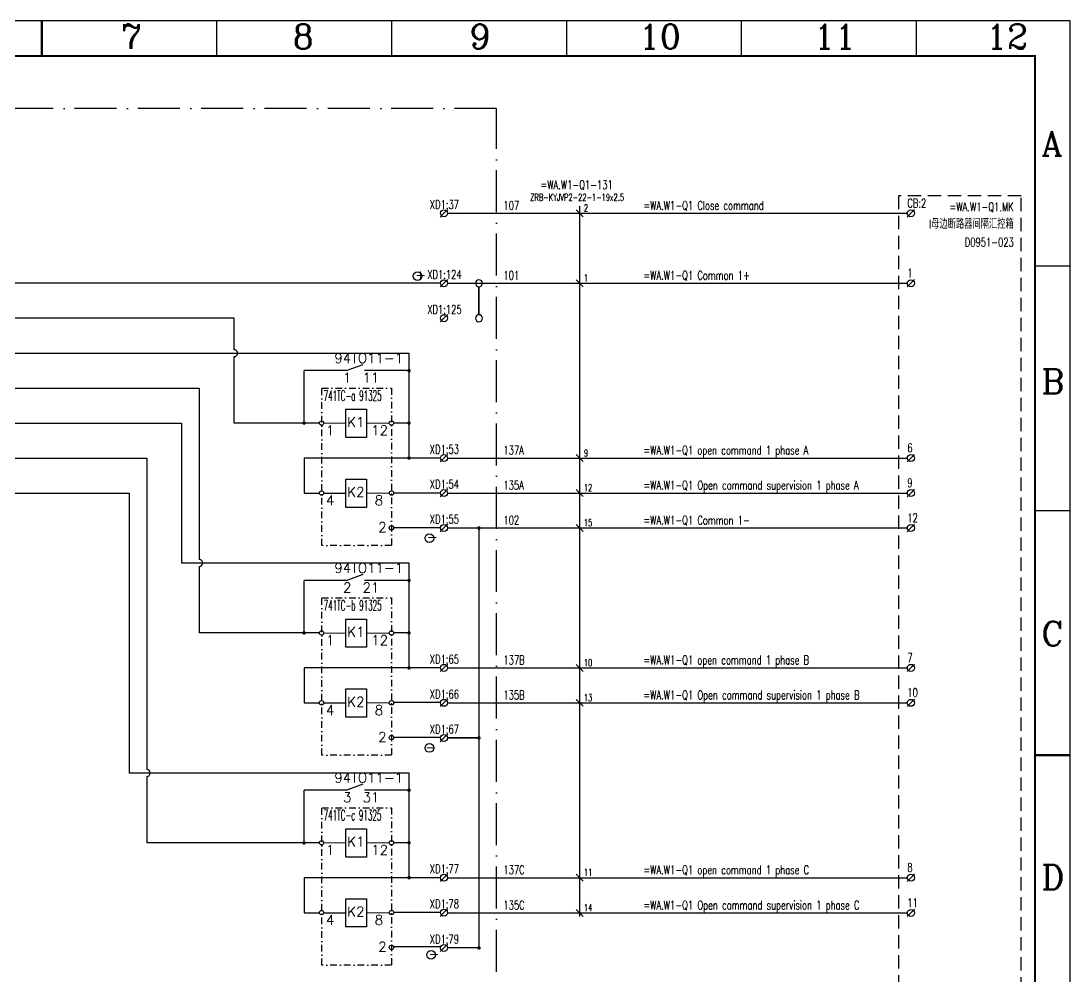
# Model space of a CAD drawing. Header units: millimetres. Extents: x 0 to 594, y 0 to 420.
# Drawn here: x 294.1 to 594, y 146.9 to 420 of the extents above; entities that cross this region are included whole.
import ezdxf
from ezdxf.enums import TextEntityAlignment as Align

# ---------------------------------------------------------------- set-up
doc = ezdxf.new("R2010")
doc.units = ezdxf.units.MM
for name, pattern in [('ACAD_ISO10W100', [18, 12, -3, 0, -3]), ('DASHDOT2', [12.7, 6.35, -3.175, 0, -3.175]), ('DASHED', [19.05, 12.7, -6.35])]:
    doc.linetypes.add(name, pattern=pattern)
doc.layers.add('4', color=7, linetype='Continuous')
doc.layers.add('GPDRAW', color=1, linetype='Continuous')
doc.styles.add('ECL', font='', dxfattribs={"width": 0.7, "height": 3})
doc.styles.add('elec', font='simplex.shx', dxfattribs={"width": 0.7, "bigfont": 'hztxta.shx'})
doc.styles.add('HZ', font='txt8.shx', dxfattribs={"bigfont": 'hztxt1.shx'})
doc.styles.add('ROMANC', font='romanc')
doc.styles.get('ECL').set_extended_font_data('FangSong_GB2312')

# ---------------------------------------------------------------- blocks, each defined once
blk = doc.blocks.new('tmInLR')
at = {"color": 0}
for q in [(1.06, 1.06), (-1.06, -1.06)]:
    blk.add_line((0, 0), q, dxfattribs=at)
blk.add_circle((0, 0), 1, dxfattribs=at)
at = {"color": 0, "style": 'elec', "width": 0.7}
blk.add_text('1.5', height=0.000667, dxfattribs=at).set_placement((0.71, 0.71))
at = {"color": 0, "style": 'elec', "width": 0.7, "flags": 1}
for tag, p in [('DESC', (0.07, 4.37)), ('TERNO', (0.13, 1.25))]:
    blk.add_attdef(tag, text='', height=2.5, dxfattribs=at).set_placement(p, align=Align.CENTER)
at = {"color": 0, "style": 'elec', "width": 0.7}
blk.add_attdef('NO', text='', height=2.5, dxfattribs=at).set_placement((0.13, 1.25), align=Align.CENTER)
blk = doc.blocks.new('tmR')
at = {"color": 0}
for q in [(1.06, 1.06), (-1.06, -1.06)]:
    blk.add_line((0, 0), q, dxfattribs=at)
blk.add_circle((0, 0), 1, dxfattribs=at)
at = {"color": 0, "style": 'elec', "width": 0.7}
blk.add_text('1.5', height=0.000667, dxfattribs=at).set_placement((0.71, 0.71))
at = {"color": 0, "style": 'elec', "width": 0.7, "flags": 1}
blk.add_attdef('TERNO', (-1.01, 1.67), '', height=2.5, dxfattribs=at)
at = {"color": 0, "style": 'elec', "width": 0.7}
for tag, p in [('ObjTerm.Name', (-1.01, 1.67)), ('ObjFile.DwgNo', (1.63, -0.99))]:
    blk.add_attdef(tag, p, '', height=2.5, dxfattribs=at)
blk = doc.blocks.new('*U6', base_point=(160, 395))
at = {"linetype": 'ACAD_ISO10W100'}
blk.add_lwpolyline([(160, 395), (160, 20), (385, 20), (385, 130), (430, 130), (430, 395)], close=True, dxfattribs=at)
at = {"style": 'elec', "width": 0.7}
for tag, p in [('EquCode', (160, 396.5)), ('EquDesCode', (160, 396.5)), ('DDCode', (210, 396.5)), ('EquName', (210, 396.5)), ('EquPlace', (210, 396.5))]:
    blk.add_attdef(tag, p, '', height=3.5, dxfattribs=at)
blk = doc.blocks.new('*U7', base_point=(414.999999, 360))
for points, format in [([(415.999999, 360, 0, 0, 0), (424, 360, 0, 0, 0.4142135624), (425, 359, 0.5, 0.5, 0), (425, 351, 0, 0, 0.4142135624), (424, 350, 0, 0, 0), (415.999999, 350, 0, 0, 0)], "xyseb"), ([(424, 360, 1), (426, 360, 1), (424, 360, 1)], "xyb"), ([(424, 360, 1), (426, 360, 1), (424, 360, 1)], "xyb"), ([(424, 350, 1), (426, 350, 1), (424, 350, 1)], "xyb"), ([(424, 350, 1), (426, 350, 1), (424, 350, 1)], "xyb")]:
    blk.add_lwpolyline(points, format=format)
at = {"style": 'elec'}
for tag, p in [('DIC1', (426, 360)), ('DIC2', (427, 359)), ('CODE', (428, 359.5))]:
    blk.add_attdef(tag, p, '', height=3, dxfattribs=at)
blk = doc.blocks.new('*U14', base_point=(415, 290))
blk.add_lwpolyline([(416, 290), (425, 290), (425, 229.95), (416.000001, 229.95)])
at = {"const_width": 0.5}
for points in [[(424.75, 290, 1), (425.25, 290, 1), (424.75, 290, 1)], [(424.75, 229.95, 1), (425.25, 229.95, 1), (424.75, 229.95, 1)]]:
    blk.add_lwpolyline(points, format="xyb", dxfattribs=at)
at = {"style": 'elec'}
for tag, p in [('DIC1', (427, 290)), ('CODE', (429, 259.975)), ('DIC2', (427, 229.95))]:
    blk.add_attdef(tag, p, '', height=3, dxfattribs=at)
blk = doc.blocks.new('*U15')
at = {"color": 7, "linetype": 'DASHED', "ltscale": 0.3}
blk.add_lwpolyline([(0, 0), (-35, 0), (-35, -233), (0, -233), (0, 0)], dxfattribs=at)
at = {"color": 7, "style": 'elec', "width": 0.7}
for tag, p in [('EQUCODE', (-2.08, -4.41)), ('EQUNAME', (-2.08, -9.38)), ('DWGNO0', (-2.08, -14.53))]:
    blk.add_attdef(tag, text='', height=2.5, dxfattribs=at).set_placement(p, align=Align.RIGHT)
blk = doc.blocks.new('*U16', base_point=(416, 380))
at = {"color": 0}
blk.add_lwpolyline([(416, 380), (416, 380), (416, 380), (547.5, 380)], dxfattribs=at)
at = {"color": 0, "style": 'elec', "width": 0.7}
for tag, p in [('IsDesignWire', (468, 381)), ('InOut', (468, 381)), ('LoopCode', (470, 381)), ('ToOtherEqu', (486, 381)), ('WireDescription', (510, 381)), ('WireSerial', (543, 381))]:
    blk.add_attdef(tag, p, '', height=2.5, dxfattribs=at)
blk = doc.blocks.new('*U17', base_point=(416, 179.91))
at = {"color": 0}
blk.add_lwpolyline([(416, 179.91), (416, 179.91), (416, 179.91), (547.5, 179.91)], dxfattribs=at)
at = {"color": 0, "style": 'elec', "width": 0.7}
for tag, p in [('IsDesignWire', (468, 180.91)), ('InOut', (468, 180.91)), ('LoopCode', (470, 180.91)), ('ToOtherEqu', (486, 180.91)), ('WireDescription', (510, 180.91)), ('WireSerial', (543, 180.91))]:
    blk.add_attdef(tag, p, '', height=2.5, dxfattribs=at)
blk = doc.blocks.new('*U18', base_point=(416, 190))
at = {"color": 0}
blk.add_lwpolyline([(416, 190), (416, 190), (416, 190), (547.5, 190)], dxfattribs=at)
at = {"color": 0, "style": 'elec', "width": 0.7}
for tag, p in [('IsDesignWire', (468, 191)), ('InOut', (468, 191)), ('LoopCode', (470, 191)), ('ToOtherEqu', (486, 191)), ('WireDescription', (510, 191)), ('WireSerial', (543, 191))]:
    blk.add_attdef(tag, p, '', height=2.5, dxfattribs=at)
blk = doc.blocks.new('*U19', base_point=(416, 240))
at = {"color": 0}
blk.add_lwpolyline([(416, 240), (416, 240), (416, 240), (547.5, 240)], dxfattribs=at)
at = {"color": 0, "style": 'elec', "width": 0.7}
for tag, p in [('IsDesignWire', (468, 241)), ('InOut', (468, 241)), ('LoopCode', (470, 241)), ('ToOtherEqu', (486, 241)), ('WireDescription', (510, 241)), ('WireSerial', (543, 241))]:
    blk.add_attdef(tag, p, '', height=2.5, dxfattribs=at)
blk = doc.blocks.new('*U20', base_point=(416, 250))
at = {"color": 0}
blk.add_lwpolyline([(416, 250), (416, 250), (416, 250), (547.5, 250)], dxfattribs=at)
at = {"color": 0, "style": 'elec', "width": 0.7}
for tag, p in [('IsDesignWire', (468, 251)), ('InOut', (468, 251)), ('LoopCode', (470, 251)), ('ToOtherEqu', (486, 251)), ('WireDescription', (510, 251)), ('WireSerial', (543, 251))]:
    blk.add_attdef(tag, p, '', height=2.5, dxfattribs=at)
blk = doc.blocks.new('*U21', base_point=(416, 300))
at = {"color": 0}
blk.add_lwpolyline([(416, 300), (416, 300), (416, 300), (547.5, 300)], dxfattribs=at)
at = {"color": 0, "style": 'elec', "width": 0.7}
for tag, p in [('IsDesignWire', (468, 301)), ('InOut', (468, 301)), ('LoopCode', (470, 301)), ('ToOtherEqu', (486, 301)), ('WireDescription', (510, 301)), ('WireSerial', (543, 301))]:
    blk.add_attdef(tag, p, '', height=2.5, dxfattribs=at)
blk = doc.blocks.new('*U22', base_point=(416, 310))
at = {"color": 0}
blk.add_lwpolyline([(416, 310), (416, 310), (416, 310), (547.5, 310)], dxfattribs=at)
at = {"color": 0, "style": 'elec', "width": 0.7}
for tag, p in [('IsDesignWire', (468, 311)), ('InOut', (468, 311)), ('LoopCode', (470, 311)), ('ToOtherEqu', (486, 311)), ('WireDescription', (510, 311)), ('WireSerial', (543, 311))]:
    blk.add_attdef(tag, p, '', height=2.5, dxfattribs=at)
blk = doc.blocks.new('*U23', base_point=(415.999999, 360))
at = {"color": 0}
blk.add_lwpolyline([(415.999999, 360), (415.999999, 360), (415.999999, 360), (547.5, 360)], dxfattribs=at)
at = {"color": 0, "style": 'elec', "width": 0.7}
for tag, p in [('IsDesignWire', (468, 361)), ('InOut', (468, 361)), ('LoopCode', (470, 361)), ('ToOtherEqu', (486, 361)), ('WireDescription', (510, 361)), ('WireSerial', (543, 361))]:
    blk.add_attdef(tag, p, '', height=2.5, dxfattribs=at)
blk = doc.blocks.new('*U24', base_point=(416, 290))
at = {"color": 0}
blk.add_lwpolyline([(416, 290), (416, 290), (416, 290), (547.5, 290)], dxfattribs=at)
at = {"color": 0, "style": 'elec', "width": 0.7}
for tag, p in [('IsDesignWire', (468, 291)), ('InOut', (468, 291)), ('LoopCode', (470, 291)), ('ToOtherEqu', (486, 291)), ('WireDescription', (510, 291)), ('WireSerial', (543, 291))]:
    blk.add_attdef(tag, p, '', height=2.5, dxfattribs=at)
blk = doc.blocks.new('joinWireSLine')
at = {"color": 7}
blk.add_line((-1, 1), (1, -1), dxfattribs=at)
blk = doc.blocks.new('*U60')
at = {"color": 7}
blk.add_line((0, 2), (0, -201.09), dxfattribs=at)
for p in [(0, 0), (0, -20), (0, -70), (0, -80), (0, -90), (0, -130), (0, -140), (0, -190), (0, -200.09)]:
    blk.add_blockref('joinWireSLine', p, dxfattribs=at)
at = {"color": 7, "style": 'elec', "width": 0.7}
for tag, height, p in [('WIRECODE', 2.5, (-0.84, 6.92)), ('WIRETYPE', 2, (-0.67, 3.53))]:
    blk.add_attdef(tag, text='', height=height, dxfattribs=at).set_placement(p, align=Align.CENTER)
for tag, p in [('WIRENO1', (1.24, 0.49)), ('WIRENO2', (1.24, -19.51)), ('WIRENO3', (1.24, -69.51)), ('WIRENO4', (1.24, -79.51)), ('WIRENO5', (1.24, -89.51)), ('WIRENO6', (1.24, -129.52)), ('WIRENO7', (1.24, -139.52)), ('WIRENO8', (1.24, -189.51)), ('WIRENO9', (1.24, -199.6))]:
    blk.add_attdef(tag, p, '', height=2, dxfattribs=at)
blk = doc.blocks.new('*U63', base_point=(415, 214.95))
blk.add_lwpolyline([(416, 214.95), (425, 214.95), (425, 154.91), (416, 154.91)])
at = {"const_width": 0.5}
for points in [[(424.75, 214.95, 1), (425.25, 214.95, 1), (424.75, 214.95, 1)], [(424.75, 154.91, 1), (425.25, 154.91, 1), (424.75, 154.91, 1)]]:
    blk.add_lwpolyline(points, format="xyb", dxfattribs=at)
at = {"style": 'elec'}
for tag, p in [('DIC1', (427, 214.95)), ('CODE', (429, 184.93)), ('DIC2', (427, 154.91))]:
    blk.add_attdef(tag, p, '', height=3, dxfattribs=at)
blk = doc.blocks.new('XXDAFRAM-CH-HENG-A2')
at = {"color": 1, "lineweight": 50}
for p, q in [((300, 420), (300, 410)), ((584, 210), (594, 210))]:
    blk.add_line(p, q, dxfattribs=at)
at = {"color": 1}
for p, q in [((350, 420), (350, 410)), ((400, 420), (400, 410)), ((450, 420), (450, 410)), ((500, 420), (500, 410)), ((550, 420), (550, 410)), ((584, 350), (594, 350)), ((584, 280), (594, 280))]:
    blk.add_line(p, q, dxfattribs=at)
blk.add_lwpolyline([(0, 0), (594, 0), (594, 420), (0, 420)], close=True, dxfattribs=at)
at = {"color": 1, "const_width": 0.6}
blk.add_lwpolyline([(25, 10), (584, 10), (584, 410), (25, 410)], close=True, dxfattribs=at)
at = {"layer": 'GPDRAW', "color": 1, "linetype": 'Continuous'}
blk.add_line((584, 122.27), (584, 200.38), dxfattribs=at)
at = {"color": 1, "style": 'ROMANC'}
for s, p in [('7', (322.66, 412.07)), ('8', (371.74, 412.07)), ('9', (422.27, 412.07)), ('10', (470.72, 412.07)), ('11', (520.73, 412.07)), ('12', (570, 412.07)), ('A', (585.83, 381.47)), ('B', (585.83, 313.44)), ('C', (585.83, 241.28)), ('D', (585.83, 171.63))]:
    blk.add_text(s, height=7, dxfattribs=at).set_placement(p)
at = {"linetype": 'Continuous', "style": 'ECL', "width": 0.7}
for tag, height, p in [('DESIGNSTATUS', 3.5, (571.85, 76.57)), ('ENDESIGNSTATUS', 3.5, (571.89, 70.89)), ('V', 4, (531.58, 63.46)), ('O', 4, (537.75, 63.46)), ('L', 4, (543.92, 63.46)), ('N', 4, (550.08, 63.46)), ('D', 4, (562.42, 63.46)), ('W', 4, (568.58, 63.46)), ('G', 4, (574.75, 63.46)), ('VEREN40', 4, (580.92, 63.46)), ('DWGNAME1', 5, (522.12, 48.71)), ('DWGENAME1', 5, (521.93, 42.13)), ('DWGNAME', 5, (521.93, 42.36)), ('DWGENAME', 5, (521.93, 35.7)), ('DWGNAME2', 5, (521.93, 35.06)), ('DWGENAME2', 5, (522.27, 28.91)), ('DWGNO', 4, (511.81, 15.14)), ('VEREN40', 4, (578.74, 15.14))]:
    blk.add_attdef(tag, text='', height=height, dxfattribs=at).set_placement(p, align=Align.MIDDLE)
at = {"style": 'ECL', "width": 0.7, "flags": 1}
for tag, p in [('SJ1', (419.56, 44.28)), ('JH', (419.56, 36.28)), ('SH1', (419.56, 28.28)), ('PZ', (419.56, 20.28)), ('BL', (419.56, 10))]:
    blk.add_attdef(tag, p, '', height=5, dxfattribs=at)
for p in [(450.39, 48.28), (450.39, 40.28), (450.39, 32.28), (450.39, 24.28)]:
    blk.add_attdef('DATE', text='', height=5, dxfattribs=at).set_placement(p, align=Align.MIDDLE)

msp = doc.modelspace()

# ---------------------------------------------------------------- linework, layer by layer
for p, q in [((414, 345), (244.36, 345)), ((355, 335), (201, 335)), ((355, 326), (355, 335)), ((206, 325), (405, 325)), ((355, 305), (355, 324)), ((405, 325), (405, 305)), ((387, 320), (375, 320)), ((375, 305), (375, 320)), ((405, 320), (392.24, 320.01)), ((211, 315), (345, 315)), ((345, 315), (345, 266)), ((216, 305), (340, 305)), ((340, 305), (340, 265)), ((379.37, 305), (355, 305)), ((405, 305), (400.62, 305)), ((221, 295), (330, 295)), ((330, 295), (330, 205.95)), ((414, 295), (375, 295)), ((226, 285), (325, 285)), ((325, 285), (325, 204.95)), ((414, 285), (400.62, 285)), ((414, 275), (400.62, 275)), ((340, 265), (405, 265)), ((345, 264), (345, 245)), ((405, 265), (405, 245)), ((387, 260), (375, 260)), ((375, 245), (375, 260)), ((405, 260), (392.24, 260.01)), ((379.37, 245), (345, 245)), ((405, 245), (400.62, 245)), ((414, 235.05), (375, 235.05)), ((414, 225.05), (400.62, 225.05)), ((414, 215.05), (400.62, 215.05)), ((325, 205), (405, 205)), ((405, 205), (405, 185)), ((330, 203.95), (330, 184.95)), ((387, 200), (375, 200)), ((375, 185), (375, 200)), ((405, 200), (392.24, 200.01)), ((379.37, 184.95), (330, 184.95)), ((405, 185), (400.62, 185)), ((414, 175), (375, 175)), ((414, 165), (400.62, 165)), ((414, 155.18), (400.62, 155.18))]:
    msp.add_line(p, q)
at = {"color": 0, "linetype": 'Continuous', "lineweight": 9}
for p, q in [((399.38, 304.95), (392.88, 304.95)), ((399.38, 284.98), (392.88, 284.98)), ((399.38, 244.95), (392.88, 244.95)), ((399.38, 224.98), (392.88, 224.98)), ((399.38, 184.95), (392.88, 184.95)), ((399.38, 164.98), (392.88, 164.98))]:
    msp.add_line(p, q, dxfattribs=at)
at = {"color": 6}
for p, q in [((405, 305), (405, 295)), ((405, 245), (405, 235)), ((405, 185), (405, 175))]:
    msp.add_line(p, q, dxfattribs=at)
at = {"const_width": 0.5}
for points in [[(404.75, 320, 1), (405.25, 320, 1)], [(374.75, 305, 1), (375.25, 305, 1)], [(404.75, 260, 1), (405.25, 260, 1)], [(374.75, 245, 1), (375.25, 245, 1)], [(404.75, 200, 1), (405.25, 200, 1)], [(374.75, 184.95, 1), (375.25, 184.95, 1)]]:
    msp.add_lwpolyline(points, format="xyb", close=True, dxfattribs=at)
at = {"linetype": 'DASHDOT2', "ltscale": 0.3}
for points in [[(380.06, 315), (400, 315), (400, 270), (380.06, 270)], [(380.06, 255), (400, 255), (400, 210), (380.06, 210)], [(380.06, 195), (400, 195), (400, 150), (380.06, 150)]]:
    msp.add_lwpolyline(points, close=True, dxfattribs=at)
at = {"color": 0, "linetype": 'Continuous', "lineweight": 9}
for points in [[(380.62, 304.95), (386.9, 304.95)], [(380.62, 244.95), (386.9, 244.95)], [(380.62, 184.95), (386.9, 184.95)]]:
    msp.add_lwpolyline(points, dxfattribs=at)
at = {"color": 6, "const_width": 0.5}
for points in [[(404.75, 305, 1), (405.25, 305, 1)], [(404.75, 295, 1), (405.25, 295, 1)], [(404.75, 245, 1), (405.25, 245, 1)], [(404.75, 235, 1), (405.25, 235, 1)], [(404.75, 185, 1), (405.25, 185, 1)], [(404.75, 175, 1), (405.25, 175, 1)]]:
    msp.add_lwpolyline(points, format="xyb", close=True, dxfattribs=at)
for centre in [(407.46, 347.03), (410.82, 272.1), (410.82, 212.1), (411.3, 152.91)]:
    msp.add_circle(centre, 1.24)
at = {"color": 7, "ltscale": 1.2}
for centre in [(400, 275.06), (400, 215.06), (400, 155.06)]:
    msp.add_circle(centre, 0.625, dxfattribs=at)
for centre in [(355, 325), (345, 265), (330, 204.95)]:
    msp.add_arc(centre, 1, 270, 90)
at = {"layer": '4', "color": 0, "ltscale": 3}
for p, q in [((387, 320), (391.89, 321.79)), ((387, 260), (391.89, 261.79)), ((387, 200), (391.89, 201.79))]:
    msp.add_line(p, q, dxfattribs=at)
at = {"layer": '4'}
for p, q in [((386.9, 308.97), (392.88, 308.97)), ((386.9, 300.91), (386.9, 308.97)), ((392.88, 308.97), (392.88, 300.91)), ((392.88, 300.91), (386.9, 300.91)), ((386.9, 288.97), (392.88, 288.97)), ((386.9, 280.91), (386.9, 288.97)), ((392.88, 288.97), (392.88, 280.91)), ((392.88, 280.91), (386.9, 280.91)), ((386.9, 248.97), (392.88, 248.97)), ((386.9, 240.91), (386.9, 248.97)), ((392.88, 248.97), (392.88, 240.91)), ((392.88, 240.91), (386.9, 240.91)), ((386.9, 228.97), (392.88, 228.97)), ((386.9, 220.91), (386.9, 228.97)), ((392.88, 228.97), (392.88, 220.91)), ((392.88, 220.91), (386.9, 220.91)), ((386.9, 188.97), (392.88, 188.97)), ((386.9, 180.91), (386.9, 188.97)), ((392.88, 188.97), (392.88, 180.91)), ((392.88, 180.91), (386.9, 180.91)), ((386.9, 168.97), (392.88, 168.97)), ((386.9, 160.91), (386.9, 168.97)), ((392.88, 168.97), (392.88, 160.91)), ((392.88, 160.91), (386.9, 160.91))]:
    msp.add_line(p, q, dxfattribs=at)
at = {"layer": '4', "color": 7}
for p, q in [((375, 295), (375, 284.98)), ((375, 235.05), (375, 225.03)), ((375, 175), (375, 164.98))]:
    msp.add_line(p, q, dxfattribs=at)
for points in [[(375, 284.98), (379.38, 284.98)], [(380.62, 284.98), (386.9, 284.98)], [(375, 225.03), (379.38, 225.03)], [(380.62, 224.98), (386.9, 224.98)], [(375, 164.98), (379.38, 164.98)], [(380.62, 164.98), (386.9, 164.98)]]:
    msp.add_lwpolyline(points, dxfattribs=at)
for centre in [(380, 305), (400, 305), (380, 285), (400, 285), (380, 245), (400, 245), (380, 225), (400, 225), (380, 185), (400, 185), (380, 165), (400, 165)]:
    msp.add_circle(centre, 0.625, dxfattribs=at)

# ---------------------------------------------------------------- block references
for name, p in [('XXDAFRAM-CH-HENG-A2', (0, 0)), ('*U7', (415, 345)), ('*U14', (415, 275)), ('*U63', (415, 214.95))]:
    msp.add_blockref(name, p)
ref = msp.add_blockref('*U6', (160, 395))
ref.add_attrib('EquCode', '=B1+R16', (160, 396.5), dxfattribs={"height": 3.5, "style": 'elec', "width": 0.7})
at = {"color": 7}
for name, p, values in [('*U60', (453.76, 365), {'WIRECODE': '=WA.W1-Q1-131', 'WIRETYPE': 'ZRB-KYJVP2-22-1-19x2.5', 'WIRENO1': '2', 'WIRENO2': '1', 'WIRENO3': '9', 'WIRENO4': '12', 'WIRENO5': '15', 'WIRENO6': '10', 'WIRENO7': '13', 'WIRENO8': '11', 'WIRENO9': '14'}), ('*U15', (580, 370), {'EQUCODE': '=WA.W1-Q1.MK', 'EQUNAME': 'I母边断路器间隔汇控箱', 'DWGNO0': 'D0951-023'}), ('tmInLR', (415, 275), {'NO': 'XD1:55'}), ('tmInLR', (415, 175), {'NO': 'XD1:77'}), ('tmInLR', (415, 165), {'NO': 'XD1:78'}), ('tmInLR', (415, 154.91), {'NO': 'XD1:79'})]:
    msp.add_blockref(name, p, dxfattribs=at).add_auto_attribs(values)
for name, p, values in [('tmR', (548.5, 365), {'ObjTerm.Name': 'CB:2'}), ('tmInLR', (415, 365), {'NO': 'XD1:37'}), ('tmInLR', (415, 345), {'NO': 'XD1:124'}), ('tmInLR', (415, 335), {'NO': 'XD1:125'}), ('tmInLR', (415, 295), {'NO': 'XD1:53'}), ('tmInLR', (415, 285), {'NO': 'XD1:54'})]:
    msp.add_blockref(name, p).add_auto_attribs(values)
ref = msp.add_blockref('*U16', (416, 365), dxfattribs=at)
ref.add_attrib('WireDescription', '=WA.W1-Q1 Close command', (472, 366), dxfattribs={"color": 7, "height": 2.5, "style": 'elec', "width": 0.7})
ref.add_attrib('LoopCode', '107', (432, 366), dxfattribs={"color": 7, "height": 2.5, "style": 'elec', "width": 0.7})
ref = msp.add_blockref('*U23', (416, 345), dxfattribs=at)
ref.add_attrib('WireDescription', '=WA.W1-Q1 Common 1+', (472, 346), dxfattribs={"color": 7, "height": 2.5, "style": 'elec', "width": 0.7})
ref.add_attrib('LoopCode', '101', (432, 346), dxfattribs={"color": 7, "height": 2.5, "style": 'elec', "width": 0.7})
ref = msp.add_blockref('tmR', (548.5, 345))
ref.add_attrib('TERNO', '1', (547.49, 346.67), dxfattribs={"color": 0, "height": 2.5, "style": 'elec', "width": 0.7})
ref = msp.add_blockref('*U22', (416, 295), dxfattribs=at)
ref.add_attrib('WireDescription', '=WA.W1-Q1 open command 1 phase A', (472, 296), dxfattribs={"height": 2.5, "style": 'elec', "width": 0.7})
ref.add_attrib('LoopCode', '137A', (432, 296), dxfattribs={"height": 2.5, "style": 'elec', "width": 0.7})
ref = msp.add_blockref('tmR', (548.5, 295))
ref.add_attrib('TERNO', '6', (547.49, 296.67), dxfattribs={"color": 0, "height": 2.5, "style": 'elec', "width": 0.7})
ref = msp.add_blockref('*U21', (416, 285), dxfattribs=at)
ref.add_attrib('WireDescription', '=WA.W1-Q1 Open command supervision 1 phase A', (472, 286), dxfattribs={"height": 2.5, "style": 'elec', "width": 0.7})
ref.add_attrib('LoopCode', '135A', (432, 286), dxfattribs={"height": 2.5, "style": 'elec', "width": 0.7})
ref = msp.add_blockref('tmR', (548.5, 285))
ref.add_attrib('TERNO', '9', (547.49, 286.67), dxfattribs={"color": 0, "height": 2.5, "style": 'elec', "width": 0.7})
ref = msp.add_blockref('tmR', (548.5, 275))
ref.add_attrib('TERNO', '12', (547.49, 276.67), dxfattribs={"color": 0, "height": 2.5, "style": 'elec', "width": 0.7})
ref = msp.add_blockref('*U24', (416, 275), dxfattribs=at)
ref.add_attrib('WireDescription', '=WA.W1-Q1 Common 1-', (472, 276), dxfattribs={"color": 7, "height": 2.5, "style": 'elec', "width": 0.7})
ref.add_attrib('LoopCode', '102', (432, 276), dxfattribs={"color": 7, "height": 2.5, "style": 'elec', "width": 0.7})
ref = msp.add_blockref('tmInLR', (415, 235), dxfattribs=at)
ref.add_attrib('NO', 'XD1:65', dxfattribs={"color": 6, "height": 2.5, "style": 'elec', "width": 0.7}).set_placement((415.13, 236.24), align=Align.CENTER)
ref = msp.add_blockref('*U20', (416, 235), dxfattribs=at)
ref.add_attrib('WireDescription', '=WA.W1-Q1 open command 1 phase B', (472, 236), dxfattribs={"color": 7, "height": 2.5, "style": 'elec', "width": 0.7})
ref.add_attrib('LoopCode', '137B', (432, 236), dxfattribs={"color": 7, "height": 2.5, "style": 'elec', "width": 0.7})
ref = msp.add_blockref('tmR', (548.5, 235))
ref.add_attrib('TERNO', '7', (547.49, 236.67), dxfattribs={"color": 0, "height": 2.5, "style": 'elec', "width": 0.7})
ref = msp.add_blockref('tmInLR', (415, 225), dxfattribs=at)
ref.add_attrib('NO', 'XD1:66', dxfattribs={"color": 6, "height": 2.5, "style": 'elec', "width": 0.7}).set_placement((415.13, 226.24), align=Align.CENTER)
ref = msp.add_blockref('*U19', (416, 225), dxfattribs=at)
ref.add_attrib('WireDescription', '=WA.W1-Q1 Open command supervision 1 phase B', (472, 226), dxfattribs={"color": 7, "height": 2.5, "style": 'elec', "width": 0.7})
ref.add_attrib('LoopCode', '135B', (432, 226), dxfattribs={"color": 7, "height": 2.5, "style": 'elec', "width": 0.7})
ref = msp.add_blockref('tmR', (548.5, 225))
ref.add_attrib('TERNO', '10', (547.49, 226.67), dxfattribs={"color": 0, "height": 2.5, "style": 'elec', "width": 0.7})
ref = msp.add_blockref('tmInLR', (415, 214.95), dxfattribs=at)
ref.add_attrib('NO', 'XD1:67', dxfattribs={"color": 6, "height": 2.5, "style": 'elec', "width": 0.7}).set_placement((415.13, 216.2), align=Align.CENTER)
ref = msp.add_blockref('*U18', (416, 175), dxfattribs=at)
ref.add_attrib('WireDescription', '=WA.W1-Q1 open command 1 phase C', (472, 176), dxfattribs={"color": 7, "height": 2.5, "style": 'elec', "width": 0.7})
ref.add_attrib('LoopCode', '137C', (432, 176), dxfattribs={"color": 7, "height": 2.5, "style": 'elec', "width": 0.7})
ref = msp.add_blockref('tmR', (548.5, 175))
ref.add_attrib('TERNO', '8', (547.49, 176.67), dxfattribs={"color": 0, "height": 2.5, "style": 'elec', "width": 0.7})
ref = msp.add_blockref('*U17', (416, 164.91), dxfattribs=at)
ref.add_attrib('WireDescription', '=WA.W1-Q1 Open command supervision 1 phase C', (472, 165.91), dxfattribs={"color": 7, "height": 2.5, "style": 'elec', "width": 0.7})
ref.add_attrib('LoopCode', '135C', (432, 165.91), dxfattribs={"color": 7, "height": 2.5, "style": 'elec', "width": 0.7})
ref = msp.add_blockref('tmR', (548.5, 164.91))
ref.add_attrib('TERNO', '11', (547.49, 166.58), dxfattribs={"color": 0, "height": 2.5, "style": 'elec', "width": 0.7})

# ---------------------------------------------------------------- texts
at = {"color": 7, "ltscale": 1.2, "style": 'HZ'}
for p in [(397.4, 273.84), (397.4, 213.84), (397.4, 153.84)]:
    msp.add_text('2', height=2.8, dxfattribs=at).set_placement(p, align=Align.CENTER)
at = {"layer": '4', "color": 7, "style": 'HZ'}
for s, p in [('+', (406.75, 345.97)), ('94TO11-1', (383.66, 322.18)), ('1', (386.14, 316.57)), ('11', (391.72, 316.57)), ('-', (410.11, 271.04)), ('94TO11-1', (383.66, 262.18)), ('2', (386.14, 256.57)), ('21', (391.72, 256.57)), ('-', (409.62, 210.89)), ('94TO11-1', (383.66, 202.18)), ('3', (386.14, 196.57)), ('31', (391.73, 196.57)), ('-', (410.58, 151.85))]:
    msp.add_text(s, height=2.8, dxfattribs=at).set_placement(p)
at = {"layer": '4', "color": 7, "style": 'elec', "width": 0.5}
for s, p in [('741TC-a 91325', (380.59, 311.36)), ('741TC-b 91325', (380.59, 251.36)), ('741TC-c 91325', (380.59, 191.36))]:
    msp.add_text(s, height=3, dxfattribs=at).set_placement(p)
at = {"layer": '4', "color": 7, "style": 'HZ'}
for s, p in [('K1', (389.82, 303.89)), ('1', (382.47, 301.52)), ('12', (396.61, 301.52)), ('K2', (389.82, 283.89)), ('4', (382.47, 281.52)), ('8', (396.4, 281.52)), ('K1', (389.82, 243.89)), ('1', (382.47, 241.52)), ('12', (396.61, 241.52)), ('K2', (389.82, 223.89)), ('4', (382.47, 221.52)), ('8', (396.4, 221.52)), ('K1', (389.82, 183.89)), ('1', (382.47, 181.52)), ('12', (396.61, 181.52)), ('K2', (389.82, 163.89)), ('4', (382.47, 161.52)), ('8', (396.4, 161.52))]:
    msp.add_text(s, height=2.8, dxfattribs=at).set_placement(p, align=Align.CENTER)

doc.saveas('drawing.dxf')
